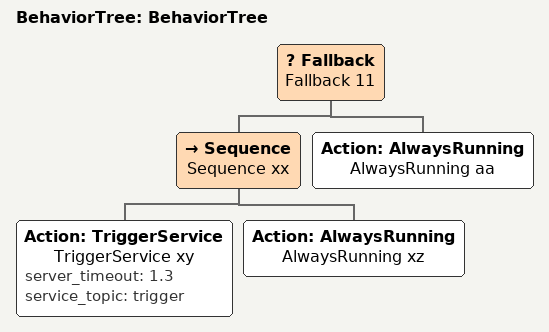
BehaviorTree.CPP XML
<?xml version="1.0"?>
<root main_tree_to_execute="BehaviorTree">
    <BehaviorTree ID="BehaviorTree">
        <Fallback name="Fallback 11">
            <Sequence name="Sequence xx">
                <Action ID="TriggerService" name="TriggerService xy" server_timeout="1.3" service_topic="trigger"/>
                <Action ID="AlwaysRunning" name="AlwaysRunning xz"/>
            </Sequence>
            <Action ID="AlwaysRunning" name="AlwaysRunning aa"/>
        </Fallback>
    </BehaviorTree>
</root>
